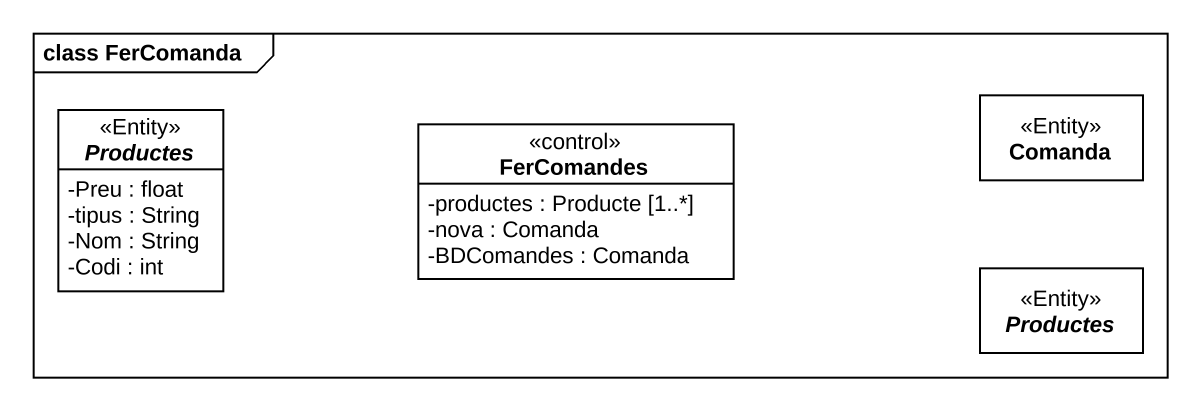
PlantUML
@startuml
mainframe class FerComanda
hide circle
hide empty members
skinparam classAttributeIconSize 0
class Comanda <<Entity>>
abstract class Productes <<Entity>> {
  -Preu : float
  -tipus : String
  -Nom : String
  -Codi : int
}
class FerComandes <<control>> {
  -productes : Producte [1..*]
  -nova : Comanda
  -BDComandes : Comanda
}
abstract class "Productes" as Productes_2 <<Entity>>
@enduml
